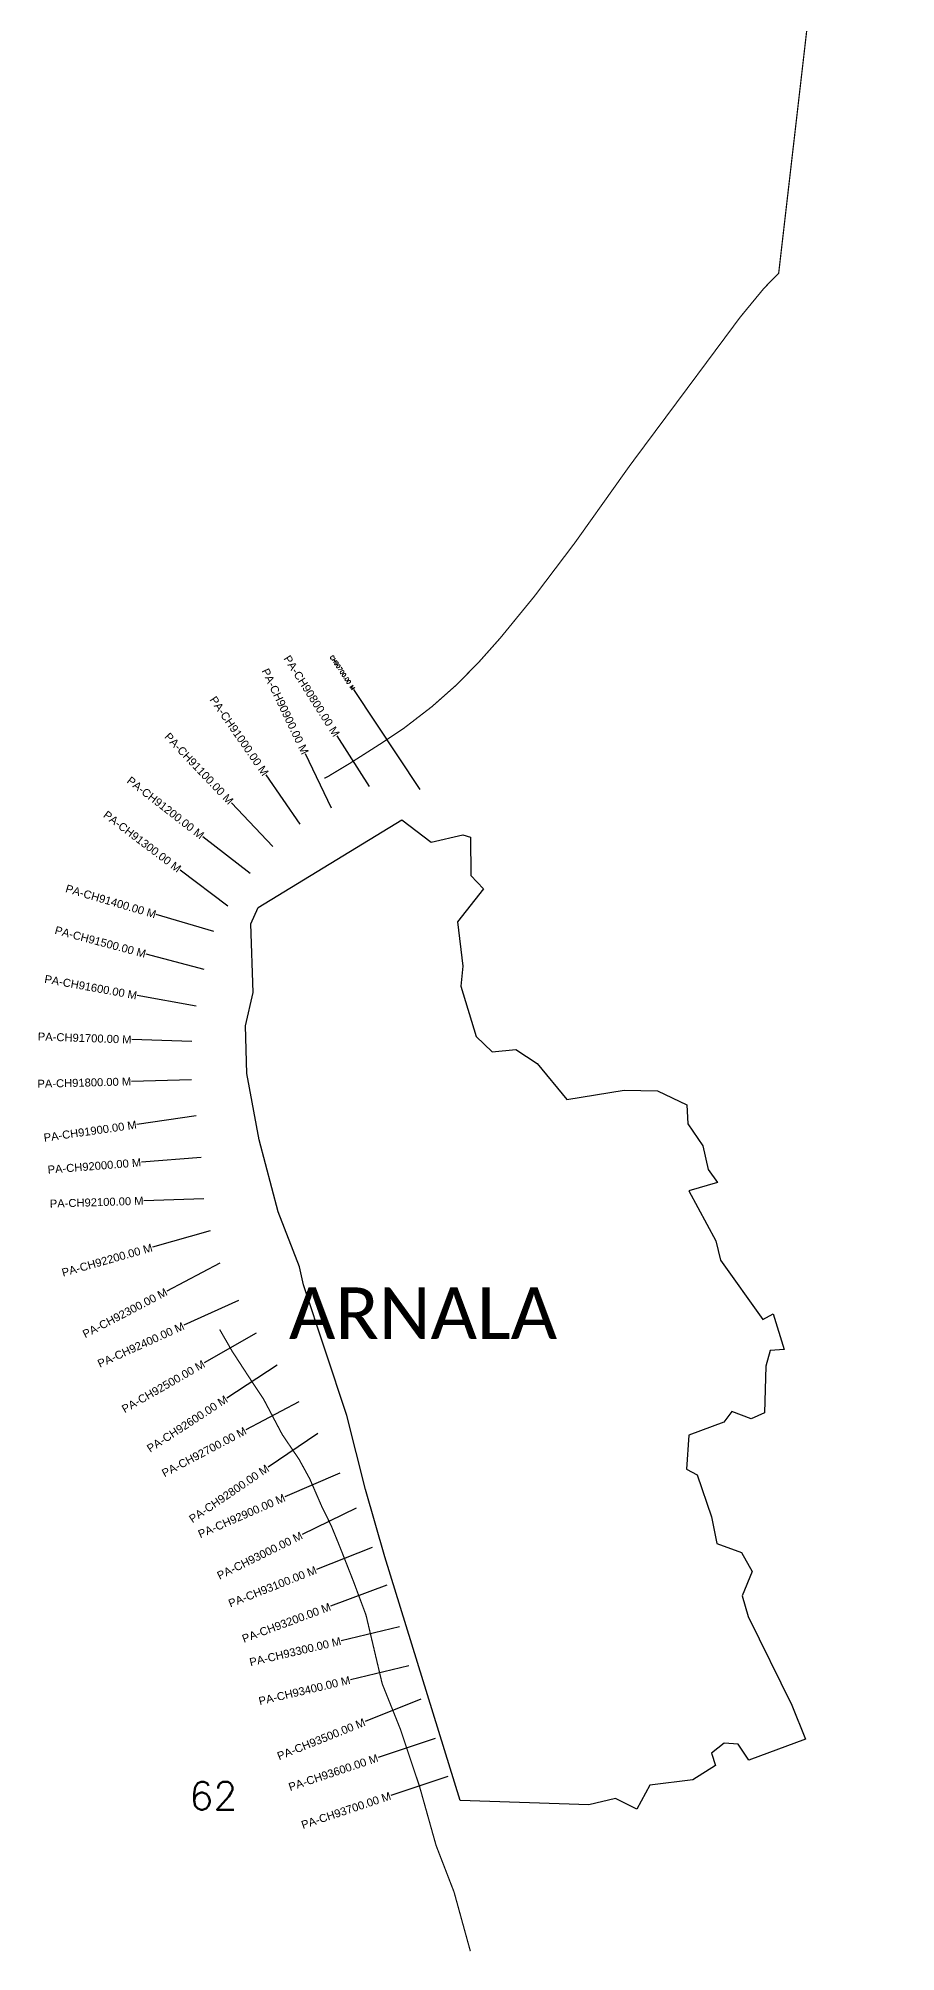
# Model space of a CAD drawing. Header units: metres. Extents: x 262043 to 265082, y 2151221 to 2160788.
# Drawn here: x 262899 to 265044, y 2151221 to 2156005 of the extents above; entities that cross this region are included whole.
import ezdxf
from ezdxf.enums import TextEntityAlignment as Align

# ---------------------------------------------------------------- set-up
doc = ezdxf.new("R2010")
doc.units = ezdxf.units.M
for name, color, linetype in [('CS', 134, 'Continuous'), ('CSMark', 6, 'Continuous'), ('NATURALLY PROTECTED', 3, 'Continuous'), ('village', 3, 'Continuous'), ('VILLAGE NAME', 250, 'Continuous')]:
    doc.layers.add(name, color=color, linetype=linetype)
doc.styles.add('DynamicDimensions', font='arial.ttf')
doc.styles.get("Standard").update_dxf_attribs({"font": 'simplex.shx'})

msp = doc.modelspace()

# ---------------------------------------------------------------- linework, layer by layer
at = {"color": 6, "flags": 128}
msp.add_lwpolyline([(263980.5, 2154007.2), (263981, 2153911.9)], dxfattribs=at)
at = {"layer": 'CS'}
for p, q in [((263854.3, 2154126.8), (263688.2, 2154376.6)), ((263727.5, 2154134.3), (263646.9, 2154260.8)), ((263632.9, 2154080.2), (263568.1, 2154215.5)), ((263554.7, 2154039.8), (263469.3, 2154163.2)), ((263554.7, 2154039.8), (263469.3, 2154163.2)), ((263486, 2153984.6), (263382.7, 2154093.4)), ((263486, 2153984.6), (263382.7, 2154093.4)), ((263486, 2153984.6), (263382.7, 2154093.4)), ((263429.3, 2153916.4), (263310.9, 2154008.5)), ((263429.3, 2153916.4), (263310.9, 2154008.5)), ((263429.3, 2153916.4), (263310.9, 2154008.5)), ((263373.5, 2153834.9), (263253.8, 2153925.3)), ((263338.3, 2153771.5), (263194.4, 2153813.9)), ((263313.9, 2153676.5), (263169, 2153715.3)), ((263294.5, 2153584.8), (263146.9, 2153611.6)), ((263283.4, 2153496.6), (263133.5, 2153501.6)), ((263282.5, 2153401.1), (263132.6, 2153397.2)), ((263294.6, 2153310.6), (263146.1, 2153289.4)), ((263307, 2153206.7), (263157.5, 2153194.8)), ((263313.4, 2153103.5), (263163.5, 2153098.8)), ((263329.5, 2153023.7), (263185.2, 2152982.7)), ((263353.6, 2152942.6), (263220.7, 2152873)), ((263400.2, 2152849.4), (263263.6, 2152787.4)), ((263444.6, 2152768), (263314.5, 2152693.3)), ((263496.6, 2152687.6), (263370.9, 2152605.6)), ((263551.3, 2152595.8), (263418.6, 2152525.9)), ((263598.2, 2152517.2), (263474.1, 2152432.9)), ((263653.9, 2152418), (263516.3, 2152358.2)), ((263694, 2152330.3), (263559.4, 2152264.1)), ((263734.7, 2152232.3), (263595.1, 2152177.3)), ((263771.2, 2152137.8), (263630.6, 2152085.3)), ((263803.1, 2152033.3), (263657.1, 2151998.9)), ((263826.1, 2151936), (263680.1, 2151901.5)), ((263855.9, 2151852.5), (263716.6, 2151796.8)), ((263891.8, 2151754.6), (263749.6, 2151707.1)), ((263923.5, 2151659.8), (263781.3, 2151612.2))]:
    msp.add_line(p, q, dxfattribs=at)
at = {"layer": 'NATURALLY PROTECTED', "const_width": 3, "flags": 128}
for points in [[(265042.5, 2157935.9), (264791.2, 2155763), (264751.2, 2155417.4), (264714.7, 2155380), (264654.8, 2155307.3), (264544.9, 2155159.5), (264378.7, 2154936.3), (264242, 2154744.2), (264140.4, 2154610), (264055.3, 2154505.9), (264000.7, 2154444.5), (263945.2, 2154388.2), (263884.5, 2154334.4), (263814.3, 2154280.3), (263753.3, 2154239.7), (263678.6, 2154192.1), (263622.4, 2154158.3), (263614.7, 2154154.6)], [(263353.1, 2152776.8), (263384.4, 2152722.3), (263436.9, 2152641.7), (263463.2, 2152602.1), (263509.5, 2152514.3), (263551.7, 2152452.2), (263578.3, 2152403.6), (263584.4, 2152389.7), (263608.8, 2152333.5), (263632.1, 2152286.3), (263653.1, 2152234.9), (263687, 2152148.9), (263719, 2152063.1), (263759.6, 2151891.1), (263805, 2151777.7), (263853, 2151634.3), (263894.3, 2151487.1), (263939.3, 2151370.5), (263980, 2151222.9)]]:
    msp.add_lwpolyline(points, dxfattribs=at)
at = {"layer": 'village', "color": 6}
for points in [[(264675.2, 2152059.8, 0), (264784.3, 2151837.8, 0), (264818, 2151752.4, 0), (264676.5, 2151700, 0), (264649.8, 2151740.4, 0), (264614.6, 2151742.9, 0), (264583.3, 2151717.8, 0), (264592.8, 2151687.2, 0), (264536.4, 2151651.4, 0), (264429.2, 2151637.6, 0), (264396.1, 2151577.5, 0), (264342.8, 2151604.1, 0), (264276.3, 2151588.9, 0), (263954.4, 2151599.2, 0), (263766.4, 2152208.3, 0), (263717.5, 2152376.5, 0), (263671.3, 2152561.5, 0), (263562.9, 2152888.7, 0), (263552.9, 2152933.4, 0), (263499.3, 2153070.9, 0), (263451.7, 2153251.2, 0), (263420.6, 2153417.2, 0), (263418, 2153536.1, 0), (263436.4, 2153619.3, 0), (263430.8, 2153790.7, 0), (263448.9, 2153832, 0), (263808.4, 2154050.9, 0), (263881.8, 2153995.4, 0), (263961.2, 2154013.7, 0), (263980.5, 2154007.2, 0)], [(263981, 2153911.9, 0), (264013.1, 2153878.8, 0), (263947.9, 2153795.9, 0), (263961.5, 2153685.3, 0), (263956.3, 2153635.3, 0), (263994.6, 2153509, 0), (264034.5, 2153471.3, 0), (264094, 2153477.1, 0), (264147.2, 2153442.2, 0), (264221.3, 2153351.6, 0), (264364.5, 2153375.3, 0), (264448.4, 2153373.7, 0), (264521.2, 2153338.7, 0), (264523.6, 2153291, 0), (264561.1, 2153235.7, 0), (264575.1, 2153176.9, 0), (264598.4, 2153144.6, 0), (264526.8, 2153123.6, 0), (264594.2, 2152998.9, 0), (264605.7, 2152950.2, 0), (264711.2, 2152802, 0), (264737.1, 2152815.9, 0), (264765.2, 2152726.5, 0), (264730.2, 2152724.6, 0), (264718.9, 2152685.3, 0), (264716.1, 2152568.2, 0), (264682.3, 2152553.2, 0), (264634.4, 2152571.8, 0), (264613.9, 2152545.5, 0), (264526.1, 2152512.8, 0), (264520.7, 2152427.9, 0), (264547.4, 2152413.3, 0), (264583.3, 2152308.8, 0), (264596.8, 2152242.2, 0), (264658, 2152219.7, 0), (264684.5, 2152172.2, 0), (264659.9, 2152110.8, 0), (264675.2, 2152059.8, 0)]]:
    msp.add_polyline3d(points, dxfattribs=at)

# ---------------------------------------------------------------- texts
at = {"insert": (263277.1, 2151646.5), "char_height": 70, "attachment_point": 1}
msp.add_mtext_dynamic_manual_height_columns('62', width=95.172, gutter_width=1, heights=[0], dxfattribs=at)
at = {"layer": 'CSMark', "style": 'DynamicDimensions'}
for s, rotation, p in [('PA-CH90800.00 M', 302.5025, (263646.3, 2154261.7)), ('PA-CH90900.00 M', 295.6114, (263567.7, 2154216.4)), ('PA-CH91000.00 M', 304.6781, (263468.7, 2154164)), ('PA-CH91100.00 M', 313.5356, (263382, 2154094.1)), ('PA-CH91200.00 M', 322.1198, (263310.1, 2154009.1)), ('PA-CH91300.00 M', 322.9127, (263253, 2153925.9)), ('PA-CH91400.00 M', 343.6075, (263193.4, 2153814.1)), ('PA-CH91500.00 M', 345.0245, (263168, 2153715.5)), ('PA-CH91600.00 M', 349.6968, (263145.9, 2153611.8)), ('PA-CH91700.00 M', 358.08, (263132.5, 2153501.6)), ('PA-CH91800.00 M', 1.5035, (263131.6, 2153397.1)), ('PA-CH91900.00 M', 8.1231, (263145.1, 2153289.3)), ('PA-CH92000.00 M', 4.5294, (263156.5, 2153194.8)), ('PA-CH92100.00 M', 1.8158, (263162.5, 2153098.8)), ('PA-CH92200.00 M', 15.8675, (263184.2, 2152982.4)), ('PA-CH92300.00 M', 27.6406, (263219.8, 2152872.5)), ('PA-CH92400.00 M', 24.3906, (263262.7, 2152787)), ('PA-CH92500.00 M', 29.8545, (263313.7, 2152692.8)), ('PA-CH92600.00 M', 33.1191, (263370.1, 2152605.1)), ('PA-CH92700.00 M', 27.7963, (263417.7, 2152525.4)), ('PA-CH92800.00 M', 34.1853, (263473.3, 2152432.4)), ('PA-CH92900.00 M', 23.5231, (263515.4, 2152357.8)), ('PA-CH93000.00 M', 26.2119, (263558.5, 2152263.6)), ('PA-CH93100.00 M', 21.509, (263594.2, 2152177)), ('PA-CH93200.00 M', 20.4821, (263629.7, 2152084.9)), ('PA-CH93300.00 M', 13.2927, (263656.1, 2151998.6)), ('PA-CH93400.00 M', 13.2927, (263679.1, 2151901.3)), ('PA-CH93500.00 M', 21.8163, (263715.7, 2151796.4)), ('PA-CH93600.00 M', 18.4832, (263748.6, 2151706.7)), ('PA-CH93700.00 M', 18.4832, (263780.3, 2151611.9))]:
    msp.add_text(s, height=20, rotation=rotation, dxfattribs=at).set_placement(p, align=Align.MIDDLE_RIGHT)
at = {"layer": 'CSMark'}
msp.add_text('CH90700.00 M', height=10, rotation=303.6204, dxfattribs=at).set_placement((263687.7, 2154377.4), align=Align.MIDDLE_RIGHT)
at = {"layer": 'VILLAGE NAME', "insert": (263526.3, 2152882.1), "char_height": 128.647, "attachment_point": 1}
msp.add_mtext_dynamic_manual_height_columns('{\\fCalibri|b0|i0|c0|p34;ARNALA}', width=737.615, gutter_width=643.2, heights=[0], dxfattribs=at)

doc.saveas('drawing.dxf')
